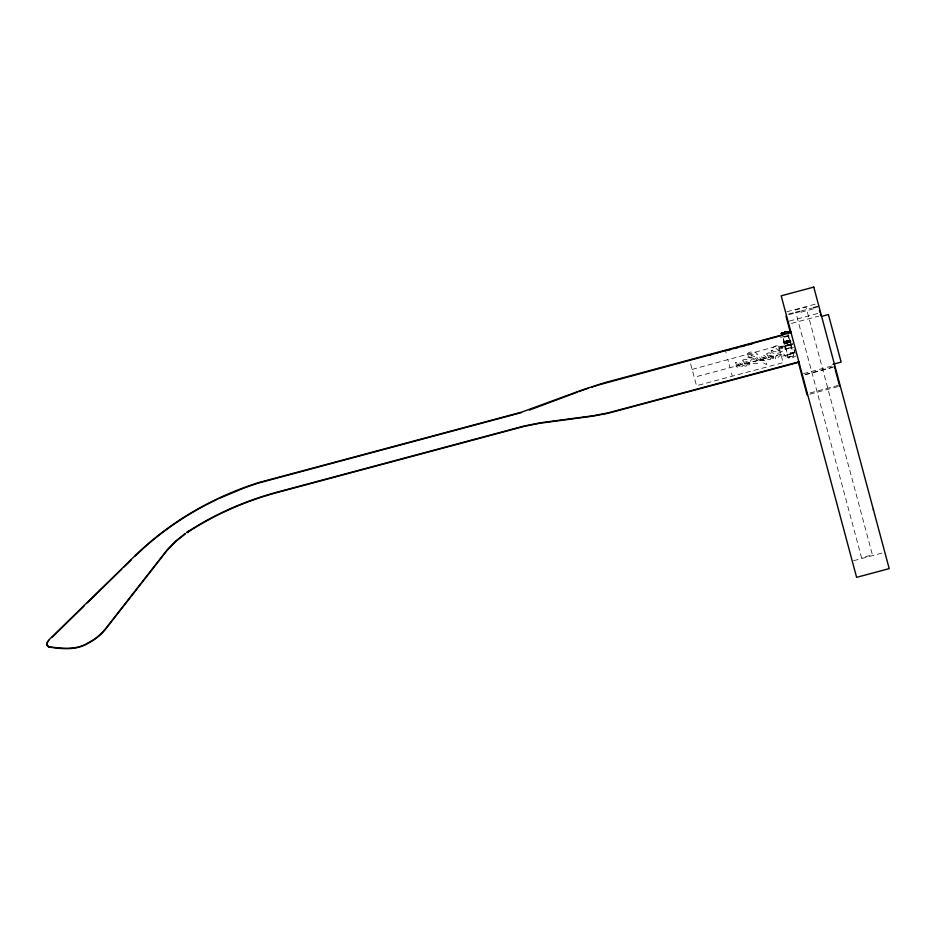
<?xml version="1.0" encoding="UTF-8"?>
<svg xmlns="http://www.w3.org/2000/svg" width="936" height="936" viewBox="0 0 936 936"><rect width="100%" height="100%" fill="white"/><g stroke="black" fill="none" stroke-linecap="round" stroke-linejoin="round"><path stroke-width="0.7" stroke-dasharray="4.68 3.51" d="M794.465 351.831L793.225 353.235L781.443 356.417M792.113 343.582L790.698 344.811L779.173 347.899M785.222 345.583L787.211 344.881M787.901 333.848L791.411 347.443L786.018 348.824L791.447 347.455M790.721 345.068L785.362 346.402M793.073 353.504L787.726 354.943M692.09 369.427L778.588 345.782L780.846 354.147L694.255 377.208M787.246 343.243L784.04 343.91L790.943 342.143L790.417 340.107L783.514 341.874L785.257 349.479L793.494 347.467M785.281 345.969L790.627 344.319M790.639 344.577L788.159 345.068M786.018 348.824L791.411 347.443M786.591 341.804L785.725 341.207L787.387 340.868L787.562 341.546L790.206 340.88L790.031 340.189L790.206 340.88M786.72 341.207L783.514 341.874L784.181 342.494L783.76 341.851L790.031 340.189M783.935 342.529L787.562 341.546M786.685 340.95L786.848 341.78L788.475 341.441L787.632 340.844M786.907 311.758L816.777 303.755M795.179 310.038L806.036 307.125L872.422 554.884L861.565 557.798L795.904 312.764M801.251 310.986L812.109 308.084M800.947 312.238L813.173 308.962M789.399 321.06L817.912 313.42M791.482 323.411L818.637 316.134M780.577 337.416L787.129 335.661M778.916 346.975L792.102 344.003M803.486 373.628L834.713 365.251M805.159 374.423L835.017 366.421M805.252 374.798L832.408 367.52M810.12 392.956L839.99 384.942M809.815 394.196L839.686 386.194M853.609 560.699L884.836 552.334M789.177 336.012L782.203 337.662M790.803 340.938L784.029 342.763L783.841 343.746M787.749 345.22L785.257 345.77M792.663 343.898L784.497 346.191L792.652 344.214M794.933 352.404C783.104 350.965 785.433 363.168 795.764 355.984M787.106 340.821L790.417 340.107M787.632 342.857L790.943 342.143M785.655 336.188L787.585 335.743M787.913 344.694L790.663 344.179M785.725 341.207L786.649 341.827M788.475 341.441L787.527 340.833M784.59 343.161L790.031 341.757L793.716 355.961L788.264 357.365L782.859 336.586M794.278 350.017L794.465 350.731M781.256 355.703L783.116 362.653L696.524 385.714L689.82 360.922M725.494 350.778L726.102 353.024M727.763 359.284L728.36 361.542M729.167 364.502L729.893 367.169M731.437 373.008L732.151 375.687M794.032 349.537L795.073 353.539M787.784 340.798L787.96 341.476M787.34 341.032L787.515 341.71M786.228 341.184L786.404 341.862M771.826 350.52L773.897 351.737L779.524 351.644L776.435 348.625L771.826 350.52M738.422 366.046L735.953 365.812L736.117 366.409C740.002 370.328 741.686 365.929 737.814 363.999C745.044 371.323 743.593 360.535 739.054 362.63C748.671 369.755 727.927 356.359 738.422 366.046M757.353 360.243L755.177 361.904L751.854 360.91L755.317 358.488L757.353 360.243M747.922 355.715L749.443 357.189L753.269 357.037L751.035 355.247L755.024 356.803L757.587 356.593L756.662 357.938C768.117 366.573 740.177 363.975 754.673 358.008L754.077 357.599C742.564 359.939 745.77 349.678 755.422 352.334C762.243 357.704 750.087 351.749 747.922 355.715M742.774 360.337L745.161 364.233L742.622 364.642C744.448 366.912 749.011 366.643 745.805 363.332C754.112 369.463 747.817 355.329 742.774 360.337M766.654 353.937L769.041 357.833L766.502 358.254C768.327 360.512 772.879 360.243 769.684 356.944C777.98 363.063 771.685 348.929 766.654 353.937M765.625 358.628L759.435 356.078L759.552 357.54L764.01 361.741L759.669 359.471L759.833 360.056C765.016 364.467 771.124 367.52 762.489 359.096C765.391 362.758 768.573 358.921 765.519 356.569C761.998 352.755 760.582 357.037 765.203 357.973L765.625 358.628M782.847 347.899C778.577 350.579 782.192 347.104 777.02 348.555L780.776 351.526C781.712 350.731 784.696 352.299 782.941 353.188L785.76 356.206L782.192 353.82L775.687 359.377L775.195 357.061L780.987 352.404C763.472 357.973 772.703 339.674 782.847 347.899M749.046 363.613L747.408 363.449L743.933 360.992L748.168 362.15L749.046 363.613M772.925 357.224L771.287 357.049L767.812 354.604L772.048 355.75L772.925 357.224M788.358 335.813L782.941 337.241L787.55 354.475L792.967 353.047L788.358 335.813M784.871 343.688L790.171 342.354L784.871 343.688M788.627 357.178L793.716 355.961L788.627 357.178"/><path stroke-width="1.4" d="M46.894 644.74L47.303 642.108L48.73 640.084L135.158 555.621C169.709 522.007 212.484 497.285 258.336 482.683L521.516 412.168L581.829 390.101L604.656 382.695L791.025 332.561M46.929 644.167L47.174 643.032M47.397 642.47L48.836 640.446M51.96 637.393L84.24 605.849M87.364 602.796L121.715 569.217M123.798 567.181L131.087 560.056M135.252 555.984C155.903 535.918 179.501 519 204.902 505.475M185.293 533.438L175.769 541.031L167.404 549.537L105.721 628.489C100.924 634.585 94.723 639.487 87.844 643.032C75.839 650.274 61.788 648.531 48.52 646.659L46.8 644.377M185.386 533.801L175.874 541.394L167.509 549.9L105.826 628.863C101.029 634.947 94.817 639.861 87.937 643.395C75.945 650.637 61.881 648.905 48.613 647.022L46.835 644.939M189.376 530.689L186.837 532.362C214.496 514.215 245.162 500.772 277.091 492.16L524.172 425.997L540.014 422.838L592.71 415.795L607.768 412.963L798.876 361.858M189.481 531.051L186.943 532.736C214.601 514.589 245.267 501.134 277.185 492.523L524.265 426.36L540.119 423.201L592.816 416.169L607.873 413.326L798.97 362.22M206.095 504.878L218.018 498.9M219.246 498.361L245.244 487.539M577.348 392.125L529.425 410.085M578.694 391.611L585.164 389.341M246.554 487.094L258.441 483.058L521.609 412.542M586.24 388.978L588.405 388.241M591.657 387.153L593.833 386.451M594.922 386.1L597.098 385.41M598.186 385.059L782.672 335.193M709.09 355.259L711.208 354.674M715.525 353.48L717.725 352.884M787.515 331.718L787.948 332.362L787.515 331.718L781.244 333.368L788.147 331.601L784.836 332.315M781.256 333.403L787.773 331.683M789.036 314.262L793.108 313.174M795.822 312.448L799.894 311.349M813.466 307.71L817.537 306.622M822.721 316.087L828.407 314.566L841.136 362.103L832.993 364.279M726.933 350.509L731.168 349.374M733.988 348.613L738.223 347.478M741.043 346.73L745.278 345.595M748.098 344.834L752.333 343.699M783.643 333.684L790.978 331.789M783.537 332.923L781.537 333.368L781.665 334.012L781.747 333.31M785.374 332.327L786.217 332.935M784.157 332.619L783.631 333.38L784.427 332.432M819.491 310.834L819.842 312.133M820.345 314.016L820.813 315.795M834.304 366.105L835.006 368.725M835.357 370.048L839.686 386.194M786.018 316.239L790.487 332.912M798.186 361.659L807.101 394.922M785.515 332.292L785.55 333.005L785.257 332.315M785.117 332.362L785.292 333.04M873.323 509.324L873.58 510.319M813.77 287.106L781.186 295.834L856.615 577.348L889.2 568.62L813.77 287.106"/></g></svg>
